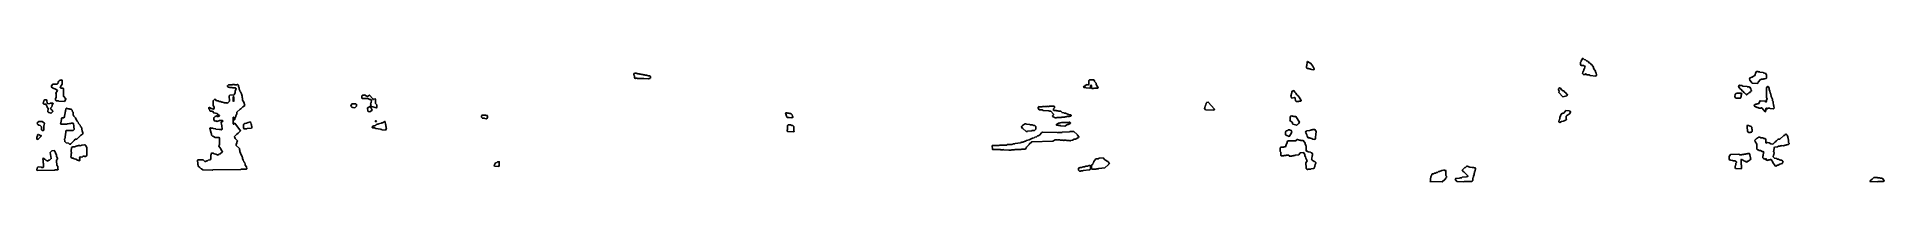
# Model space of a CAD drawing. Header units: millimetres. Extents: x 0 to 8321, y 0 to 556.
import ezdxf

# ---------------------------------------------------------------- set-up
doc = ezdxf.new("R2010")
doc.units = ezdxf.units.MM
doc.layers.add('Y', color=7, linetype='Continuous')

msp = doc.modelspace()

# ---------------------------------------------------------------- linework, layer by layer
at = {"layer": 'Y'}
for points in [[(5741.3, 505.7), (5740.4, 507.1), (5736.6, 507.1), (5735.7, 508.6), (5730.9, 508.6), (5730, 510), (5723.4, 510), (5722.4, 511.4), (5720.6, 511.4), (5718.1, 515.1), (5719.1, 516.6), (5719.1, 520.8), (5721, 523.7), (5721.9, 538), (5724.4, 541.7), (5739.6, 533), (5748.5, 520.9), (5754.2, 507.9), (5751.8, 504.3), (5741.3, 505.7)], [(6997.5, 478.6), (6992.1, 481.4), (6981.3, 481.4), (6978, 485.7), (6976, 485.7), (6973.8, 482.9), (6967.2, 482.9), (6963.4, 487.9), (6964.5, 493.7), (6968.8, 502.3), (6968.8, 505.1), (6972, 509.4), (6973.1, 516.6), (6974.2, 518), (6971.6, 521.4), (6969.4, 521.4), (6968.3, 522.9), (6956.4, 524.3), (6953.6, 527.9), (6953.6, 538), (6956.9, 542.3), (6956.9, 545.1), (6959.1, 549.4), (6964, 556), (6970.6, 550.2), (6976, 548.8), (6981.4, 544.5), (6983.6, 544.5), (6985.7, 541.6), (6987.9, 541.6), (6994.4, 534.5), (6996.5, 534.5), (6999.8, 531.6), (7003, 527.3), (7005.2, 527.3), (7010.1, 520.9), (7012.3, 516.6), (7012.3, 513.7), (7014.4, 508), (7020.9, 498), (7020.9, 495.1), (7024.2, 489.4), (7024.2, 486.6), (7025.3, 485.1), (7025.3, 479.4), (7022.5, 475.7), (6997.5, 478.6)], [(96.5, 364.3), (86.7, 364.3), (83.1, 367.9), (83.1, 373.7), (85.9, 380.8), (85.9, 386.6), (87.3, 388), (87.3, 395.1), (84.5, 399.4), (92.9, 410.8), (86.7, 415.7), (69.8, 422.9), (64.7, 428), (66.2, 429.4), (66.2, 432.3), (71.2, 438.8), (90.9, 438.8), (94.4, 442.3), (95.8, 448), (98.6, 452.3), (103.6, 457.3), (109.2, 457.3), (112.1, 458.8), (114.3, 456.6), (114.3, 439.4), (107.2, 430.8), (104.4, 425.1), (107.9, 421.6), (117.7, 421.6), (119.9, 419.4), (119.9, 385.1), (129.8, 373.7), (129.8, 372.2), (123.4, 361.4), (97.9, 362.9), (96.5, 364.3)], [(739.2, 58.6), (733.8, 64.3), (726.4, 69.3), (726.4, 75.1), (725, 76.5), (725, 87.9), (723.7, 89.3), (723.7, 96.6), (725.8, 98.8), (748.7, 98.8), (756.7, 90.2), (759.3, 90.2), (766, 94.5), (768.7, 94.5), (771.4, 97.3), (780.8, 98.8), (784.1, 102.3), (784.1, 120.9), (785.4, 122.3), (785.4, 126.6), (787.5, 128.8), (794.3, 128.8), (798.3, 125.9), (806.4, 124.5), (815.7, 120.2), (819.7, 124.5), (825.1, 125.9), (836.4, 135.1), (829.7, 143.6), (828.4, 147.9), (819, 159.4), (819, 162.3), (821.7, 165.1), (823, 196.5), (821.1, 198.6), (803.6, 198.6), (795.5, 202.9), (792.9, 205.7), (790.2, 205.7), (786.8, 209.3), (786.8, 216.5), (785.4, 217.9), (778.7, 240.8), (780.8, 243.1), (783.5, 241.6), (793, 241.6), (794.3, 240.2), (805, 238.8), (806.4, 237.3), (822.5, 235.9), (823.8, 234.5), (829.2, 234.5), (830.5, 233.1), (833.8, 236.6), (835.1, 240.8), (832.4, 247.9), (832.4, 255.1), (831.1, 256.5), (829.7, 268), (831.8, 270.2), (834.5, 270.2), (837.7, 273.7), (835.8, 275.7), (822.5, 275.7), (811.7, 271.4), (806.3, 274.3), (800.9, 272.8), (796.2, 279.4), (796.2, 288), (802.3, 294.5), (804.9, 294.5), (807.7, 297.4), (811.7, 294.5), (817, 293.1), (821.7, 296.6), (821.7, 297.9), (819.7, 300), (815.7, 300), (811.6, 307.2), (796.9, 310), (790.2, 317.1), (780.8, 317.1), (778.7, 319.3), (777.4, 325.1), (774.7, 327.9), (774.7, 330.8), (773.3, 332.3), (776.8, 334.5), (784.9, 330.2), (788.9, 330.2), (792.9, 327.3), (795.6, 327.3), (798.9, 330.9), (798.9, 336.5), (793.5, 343.6), (793.5, 365.1), (800.9, 371.6), (802.3, 371.6), (809.1, 364.5), (815.8, 364.5), (821.1, 361.6), (826.5, 361.6), (833.2, 358.8), (837.2, 358.8), (838.6, 357.3), (842.6, 357.3), (844, 355.9), (854.7, 355.9), (857.3, 354.5), (860, 355.9), (867.3, 362.3), (866, 386.6), (869.4, 390.2), (888.2, 391.6), (890.1, 393.7), (890.1, 396.6), (892.8, 400.8), (892.8, 408), (898.1, 419.4), (894.9, 422.9), (881.4, 422.9), (880.1, 424.3), (868, 424.3), (866.7, 425.7), (861.3, 425.7), (857.9, 429.3), (857.9, 432.3), (862.7, 435.9), (880.1, 435.9), (881.4, 437.3), (889.6, 437.3), (890.9, 435.9), (900.2, 435.9), (901.6, 437.3), (905.7, 437.3), (907.8, 435.1), (907.8, 429.4), (910.4, 422.3), (910.4, 416.6), (914.5, 410.8), (914.5, 408), (917.1, 405.2), (921.2, 396.6), (923.9, 385.1), (925.2, 383.7), (925.2, 378), (926.6, 376.6), (926.6, 368), (931.9, 358), (936, 343.6), (931.2, 338.6), (927.2, 337.2), (919.1, 328.6), (915.1, 327.2), (901.1, 313.6), (901.1, 306.5), (895.7, 296.5), (895.7, 293.6), (893, 289.4), (891.7, 280.8), (889.5, 278.5), (887.4, 280.8), (887.4, 289.3), (885.5, 291.4), (883.6, 289.3), (883.6, 260.9), (885.5, 258.8), (890.9, 263.1), (917.2, 229.4), (907.1, 218.6), (900.3, 214.3), (889, 202.2), (891.6, 199.4), (893, 195.2), (903.8, 183.7), (901.1, 177.9), (901.1, 175.1), (897, 167.9), (897, 163.7), (911.8, 149.4), (911.8, 145.1), (914.5, 140.8), (914.5, 135.1), (917.2, 129.4), (917.2, 126.6), (925.2, 113.7), (925.2, 110.9), (926.6, 109.4), (926.6, 102.3), (929.2, 98), (929.2, 95.1), (931.9, 92.3), (931.9, 89.4), (935.9, 85.2), (938.6, 79.4), (938.6, 73.7), (944, 66.6), (945.3, 57.9), (943.3, 55.7), (919.1, 55.7), (917.8, 54.3), (793, 52.9), (791.6, 51.4), (747.2, 52.9), (741.9, 58.6), (739.2, 58.6)], [(2733.8, 464.3), (2732.7, 465.7), (2719.2, 464.3), (2718.1, 465.7), (2704.7, 465.7), (2703.6, 467.1), (2698.1, 467.1), (2697, 465.7), (2694.6, 465.7), (2691.8, 469.4), (2691.8, 476.5), (2689.5, 479.4), (2689.5, 485.1), (2692.4, 488.8), (2700.3, 488.8), (2701.4, 487.3), (2705.9, 487.3), (2707, 485.9), (2714.9, 485.9), (2716, 484.5), (2722.7, 484.5), (2723.8, 483.1), (2730.5, 483.1), (2731.6, 481.6), (2737.2, 481.6), (2738.3, 480.2), (2746.2, 480.2), (2747.3, 478.8), (2751.8, 478.8), (2752.9, 477.3), (2761.8, 477.3), (2764.7, 473.7), (2764.7, 467.9), (2761.8, 464.3), (2756.2, 464.3), (2755.1, 462.9), (2733.8, 464.3)], [(4751.6, 420.7), (4750.2, 422.2), (4750.2, 433.6), (4748.2, 435.7), (4746.2, 433.6), (4746.2, 423.6), (4744, 421.4), (4727.1, 422.9), (4725.7, 424.3), (4717.3, 424.3), (4715.2, 426.5), (4717.4, 430.3), (4718.8, 428.8), (4722.9, 433), (4731.4, 437.4), (4732.8, 436), (4734.2, 437.4), (4737, 435.9), (4739, 438), (4739, 456.6), (4741.1, 458.8), (4745.3, 458.8), (4746.8, 460.2), (4748.2, 458.8), (4760.8, 458.8), (4764.4, 455.1), (4764.4, 450.9), (4771.4, 443.7), (4771.4, 438), (4781.2, 423.7), (4779, 421.4), (4776.1, 421.4), (4774.8, 422.8), (4773.4, 421.4), (4765, 421.4), (4763.6, 420), (4760.8, 421.4), (4758, 420), (4751.6, 420.7)], [(6873.6, 382.1), (6856.2, 402.2), (6857.3, 407.9), (6854.1, 413.6), (6854.1, 416.6), (6859, 423.1), (6863.4, 421.6), (6868.9, 414.5), (6876.4, 408.8), (6878.6, 408.8), (6882.9, 403), (6887.2, 400.2), (6890.5, 395.9), (6892.6, 395.9), (6895.4, 392.2), (6891.6, 387.2), (6873.6, 382.1)], [(7691, 400), (7685.1, 408.6), (7682.1, 410), (7679.2, 414.3), (7672.2, 420), (7665.8, 429.4), (7669.3, 434.5), (7670.4, 434.5), (7671.4, 433.1), (7680.3, 433.1), (7685.2, 430.2), (7704, 428.8), (7705, 427.3), (7713.9, 427.3), (7714.9, 425.9), (7716.8, 425.9), (7721.3, 418), (7722.3, 412.3), (7724.3, 409.4), (7721.8, 405.7), (7719.8, 405.7), (7714.8, 400), (7711.9, 400), (7707.9, 395.7), (7706, 395.7), (7704, 392.9), (7702, 392.9), (7701, 391.4), (7693, 400), (7691, 400)], [(7726.6, 444.3), (7717.2, 457.9), (7715.2, 463.7), (7718.7, 468.8), (7720.7, 467.4), (7724.6, 471.6), (7727.6, 471.6), (7732.5, 475.9), (7737.5, 477.3), (7740.9, 482.3), (7741.9, 489.4), (7746.4, 495.9), (7754.4, 495.9), (7755.4, 494.5), (7761.3, 494.5), (7762.3, 493.1), (7777.1, 491.6), (7778.1, 490.2), (7788, 487.3), (7792.4, 479.4), (7792.4, 467.9), (7789.9, 464.3), (7783.9, 462.8), (7783, 464.2), (7782, 462.9), (7778.1, 462.9), (7777.1, 461.4), (7768.2, 461.4), (7767.2, 460), (7764.2, 460), (7754.9, 447.9), (7752.4, 442.9), (7726.6, 444.3)], [(7767.2, 331.4), (7758.2, 331.4), (7753.3, 334.3), (7749.3, 334.3), (7744.4, 337.1), (7741.4, 337.1), (7736.9, 343.7), (7739.4, 347.3), (7741.4, 347.3), (7742.4, 348.8), (7746.4, 348.8), (7749.3, 351.6), (7755.2, 351.6), (7763.1, 364.5), (7786, 363.1), (7788.9, 358.8), (7791.3, 362.3), (7792.2, 369.4), (7795.2, 373.7), (7791.3, 379.4), (7791.3, 423.7), (7795.8, 428.8), (7798.8, 428.8), (7803.3, 420.8), (7803.3, 415.1), (7807.3, 408), (7808.2, 400.8), (7811.2, 395.1), (7812.2, 383.7), (7818.1, 372.3), (7819.1, 363.7), (7821.1, 360.8), (7821.1, 358), (7822.1, 356.6), (7823.1, 345.1), (7825, 342.3), (7825, 338), (7826, 336.5), (7825.1, 335.1), (7826, 333.7), (7826, 330.8), (7822.5, 327.1), (7821.4, 328.6), (7807.6, 330), (7806.6, 331.4), (7796.8, 331.4), (7793.8, 327.1), (7790.9, 331.4), (7788.5, 327.9), (7788.5, 317.9), (7785.9, 314.2), (7770.1, 332.9), (7768.2, 332.9), (7767.2, 331.4)], [(50.7, 329.4), (46.5, 335.1), (46.5, 337.9), (42.3, 346.5), (40.2, 348.6), (30.3, 350), (28.2, 352.2), (29.6, 359.4), (31, 360.9), (31, 365.2), (36, 368.8), (43.1, 368.8), (45.3, 366.6), (46.7, 353.7), (48.7, 351.6), (58.5, 353.1), (59.9, 354.5), (71.3, 354.5), (73.5, 352.3), (69.2, 346.5), (69.2, 343.6), (66.4, 337.9), (60.8, 330.8), (64.3, 325.9), (69.2, 322.3), (72, 316.5), (64.2, 308.6), (54.3, 311.4), (49.3, 315.1), (50.7, 329.4)], [(887.4, 363.7), (887.4, 382.2), (885.5, 384.2), (883.6, 382.2), (883.6, 363.7), (885.5, 361.7), (887.4, 363.7)], [(1419, 335.7), (1414.5, 340.8), (1417.1, 348), (1418.9, 350.2), (1421.5, 351.6), (1436.5, 351.6), (1439.7, 348), (1439.7, 340.8), (1434, 334.3), (1431.5, 332.9), (1423.3, 333.6), (1419, 335.7)], [(1504.3, 342.2), (1504.3, 347.9), (1503.1, 350.8), (1505.6, 356.6), (1506.8, 366.5), (1503.7, 370), (1500, 370), (1490.1, 374.3), (1466.3, 374.3), (1464.4, 376.5), (1464.4, 386.6), (1467.6, 390.2), (1475.1, 390.2), (1477.6, 391.7), (1480.2, 388.8), (1488.8, 384.5), (1497.6, 390.2), (1513.2, 373.7), (1515, 370.3), (1516.2, 371.6), (1523.8, 373.1), (1525.7, 370.9), (1525.7, 352.3), (1530.7, 346.6), (1530.7, 343.7), (1531.9, 342.3), (1531.9, 335.1), (1530, 332.8), (1507.5, 338.6), (1504.3, 342.2)], [(1490.6, 317.9), (1489.3, 332.3), (1491.3, 334.5), (1493.8, 334.5), (1500, 338.8), (1502.6, 338.8), (1504.5, 336.6), (1504.5, 333.7), (1509.5, 322.2), (1500.1, 314.3), (1492.5, 315.7), (1490.6, 317.9)], [(4586.4, 287.9), (4582.9, 291.4), (4580.1, 291.4), (4575.1, 296.5), (4579.4, 300.9), (4579.4, 303.6), (4567.5, 317.1), (4563.3, 317.1), (4559.1, 320), (4532.5, 321.4), (4528.3, 324.3), (4515.7, 324.3), (4510.8, 330.8), (4510.8, 335.1), (4514.4, 338.8), (4515.8, 337.3), (4528.3, 337.3), (4529.7, 338.8), (4535.4, 338.8), (4538.1, 337.4), (4539.5, 338.8), (4549.3, 338.8), (4550.7, 340.2), (4553.6, 338.8), (4559.1, 338.8), (4560.5, 340.2), (4568.9, 340.2), (4570.4, 341.7), (4571.8, 340.2), (4583, 340.2), (4585.2, 338), (4583.8, 336.5), (4583.8, 332.2), (4579.6, 327.9), (4579.6, 322.3), (4581.6, 320.2), (4592.8, 320.2), (4594.2, 318.8), (4601.2, 318.8), (4602.6, 317.3), (4612.4, 317.3), (4618, 311.6), (4626.4, 310.2), (4627.8, 308.8), (4633.4, 308.8), (4647.4, 303.1), (4657.2, 301.6), (4659.4, 299.4), (4657.2, 295.7), (4653, 295.7), (4651.6, 294.3), (4646, 294.3), (4643.2, 295.7), (4636.2, 292.9), (4632, 292.9), (4630.6, 291.4), (4616.6, 291.4), (4615.2, 290), (4609.6, 290), (4608.2, 288.6), (4594.2, 288.6), (4592.8, 287.1), (4586.4, 287.9)], [(5263.9, 324.3), (5259.7, 329.4), (5262.1, 332.3), (5263.2, 342.3), (5265.6, 345.1), (5266.8, 353.7), (5269.8, 357.3), (5277, 358.8), (5305, 326.5), (5301.9, 322.9), (5263.9, 324.3)], [(5672.4, 361.4), (5670, 365.1), (5669.1, 376.5), (5666.8, 380), (5653.6, 377.1), (5648.3, 385.1), (5650.2, 389.4), (5651.2, 398), (5653.1, 400.8), (5653.1, 403.7), (5655.4, 407.3), (5662.2, 410.2), (5666.9, 403), (5671.6, 398.7), (5676.3, 391.6), (5680.1, 388.7), (5685.8, 380.2), (5686.7, 380.2), (5695.7, 366.5), (5693.3, 362.9), (5685.8, 362.9), (5684.8, 361.4), (5672.4, 361.4)], [(7651, 393.7), (7653.5, 397.3), (7656.5, 397.3), (7657.5, 398.8), (7672.4, 398.8), (7673.3, 397.4), (7674.2, 398.8), (7678.3, 398.8), (7680.8, 395.1), (7679.8, 390.8), (7677.9, 387.9), (7677.9, 382.2), (7673.4, 375.7), (7670.3, 375.7), (7669.3, 377.1), (7663.5, 377.1), (7662.5, 375.7), (7654, 376.4), (7649, 382.2), (7651, 393.7)], [(21.1, 247.9), (14.8, 252.9), (7.8, 254.3), (2.8, 259.3), (1.4, 265.1), (9.2, 271.6), (23.4, 271.6), (34, 263.7), (32.6, 255.1), (31.2, 253.6), (31.2, 232.2), (29, 230), (23.3, 231.4), (19.7, 235.1), (21.1, 236.6), (21.1, 247.9)], [(123.9, 193.7), (126.8, 196.6), (126.8, 206.6), (128.2, 208), (129.6, 228), (131.7, 230.2), (162.7, 230.2), (167.6, 235.1), (164.8, 262.2), (162.7, 264.3), (154.4, 264.3), (152.9, 262.9), (147.3, 262.9), (140.3, 260), (136, 260), (134.6, 258.6), (107.8, 258.6), (105.6, 260.8), (107, 262.3), (107, 268), (108.4, 269.4), (108.4, 275.1), (109.9, 276.6), (111.3, 286.6), (113.5, 288.8), (114.9, 287.3), (120.5, 287.3), (123.9, 292.3), (125.3, 305.1), (126.8, 306.6), (126.8, 313.7), (128.2, 315.1), (128.2, 320.9), (129.6, 322.3), (129.6, 328), (133.2, 331.6), (140.3, 328.8), (145.9, 328.8), (147.3, 327.3), (154.4, 327.3), (159.3, 322.3), (160.7, 315.1), (163.6, 312.3), (163.6, 300.8), (166.4, 295.2), (173.4, 288), (176.2, 280.9), (181.9, 272.3), (186.1, 268), (187.5, 262.3), (194.5, 255.2), (196, 249.4), (200.2, 245.1), (203, 229.4), (207.2, 219.4), (207.2, 216.5), (205.1, 214.3), (196.6, 208.6), (192.4, 202.9), (191, 202.9), (179.7, 191.4), (172.7, 191.4), (168.4, 185.7), (167, 185.7), (153.7, 172.2), (151.5, 168.6), (146.5, 169.3), (141.6, 172.9), (131.7, 175.7), (125.3, 180.8), (123.9, 193.7)], [(930.4, 256.6), (932.4, 258.7), (936.5, 261.6), (944.5, 263.1), (951.2, 267.3), (957.9, 268.8), (959.3, 270.2), (964.1, 266.6), (965.5, 258), (966.8, 256.6), (966.8, 250.9), (968.2, 249.4), (968.2, 243.6), (966.1, 241.4), (947.3, 240), (946, 238.6), (936.6, 238.6), (935.2, 237.1), (933.1, 237.9), (930.4, 242.2), (930.4, 256.6)], [(1548.6, 235.7), (1547.4, 237.1), (1526.2, 240), (1520, 242.9), (1511.2, 242.9), (1509.3, 245.1), (1512.4, 248.8), (1517.5, 251.6), (1522.4, 251.6), (1524.9, 254.5), (1527.4, 254.5), (1531.2, 258.8), (1537.4, 258.8), (1538.6, 260.2), (1551.1, 263), (1552.4, 264.5), (1557.4, 264.5), (1567.4, 271.7), (1569.3, 269.4), (1570.6, 258), (1571.8, 256.6), (1571.8, 249.4), (1573.1, 248), (1573.1, 242.3), (1574.3, 240.8), (1573.1, 236.5), (1569.9, 232.9), (1554.9, 234.3), (1553.6, 235.7), (1548.6, 235.7)], [(1529.5, 272.3), (1527.5, 270), (1524.2, 272.2), (1526.2, 274.5), (1529.5, 272.3)], [(2017.1, 284.3), (2016.3, 285.7), (2006.9, 285.7), (2003.3, 290.8), (2003.3, 296.6), (2005.3, 300.2), (2021.1, 300.2), (2021.9, 298.8), (2029, 298.8), (2031, 295.1), (2030.2, 293.6), (2030.2, 289.4), (2027.5, 284.3), (2025.8, 282.9), (2017.1, 284.3)], [(3388.4, 288.6), (3386.9, 290), (3379.8, 290), (3376.2, 295.1), (3373.4, 306.5), (3371.9, 308), (3374.1, 310.2), (3379.9, 310.2), (3381.3, 308.8), (3388.4, 308.8), (3389.9, 307.3), (3395.5, 307.3), (3398.4, 305.9), (3402, 300.9), (3403.4, 295.2), (3406.3, 292.2), (3401.2, 287.1), (3388.4, 288.6)], [(3382.7, 225.7), (3380.5, 227.9), (3380.5, 233.7), (3381.9, 235.1), (3381.9, 253.7), (3384.1, 255.9), (3395.5, 255.9), (3401.2, 253.1), (3405.5, 253.1), (3409.1, 248), (3409.1, 238), (3410.5, 236.6), (3410.5, 228), (3412, 226.5), (3409.8, 224.3), (3382.7, 225.7)], [(4440.1, 240), (4435.2, 246.5), (4435.2, 248), (4440.1, 253), (4448.5, 258.8), (4451.3, 260.2), (4457, 260.2), (4458.4, 258.8), (4472.4, 257.3), (4473.8, 255.9), (4483.6, 255.9), (4490.6, 253.1), (4496.2, 253.1), (4499.8, 249.4), (4499.8, 236.5), (4493.4, 231.4), (4482.2, 230), (4480.8, 228.6), (4462.6, 227.1), (4461.2, 225.7), (4456.2, 226.4), (4441.5, 240), (4440.1, 240)], [(4610.9, 252.9), (4602.5, 252.9), (4601.1, 254.3), (4594.1, 254.3), (4591.9, 256.5), (4602.5, 263.1), (4605.3, 263.1), (4609.6, 265.9), (4611, 264.5), (4616.5, 267.3), (4648.8, 267.3), (4651.6, 268.8), (4656.6, 265.1), (4654.4, 261.5), (4646, 257.1), (4643.2, 257.1), (4630.6, 250), (4612.3, 251.4), (4610.9, 252.9)], [(5658.3, 258.6), (5655.9, 262.2), (5656.8, 265.1), (5654.5, 268.6), (5647, 272.9), (5644.6, 276.5), (5645.5, 279.4), (5645.5, 290.8), (5648.8, 295.9), (5653.7, 297.4), (5654.6, 295.9), (5659.3, 295.9), (5660.3, 294.5), (5665, 294.5), (5665.9, 293.1), (5671.6, 293.1), (5687.2, 268), (5684.8, 262.9), (5682.9, 262.9), (5675.4, 254.3), (5658.3, 258.6)], [(6858.4, 267.9), (6856.2, 270.8), (6858.4, 276.5), (6858.4, 279.4), (6860.6, 282.3), (6860.6, 285.1), (6861.6, 286.5), (6860.6, 287.9), (6860.6, 290.8), (6863.8, 295.1), (6863.8, 298), (6869.8, 307.3), (6872, 307.3), (6873.1, 308.8), (6878.5, 308.8), (6888.2, 320.2), (6903.5, 318.8), (6904.5, 317.3), (6906.7, 317.3), (6909.5, 313.7), (6904.6, 305.7), (6895.9, 300), (6891.6, 298.6), (6888.9, 295.1), (6888.9, 283.7), (6891.1, 280.8), (6888.3, 277.2), (6882.9, 275.7), (6881.8, 274.3), (6878.6, 274.3), (6877.5, 272.9), (6868.8, 271.4), (6861.2, 267.1), (6858.4, 267.9)], [(7705.3, 247.9), (7704.3, 250.8), (7706.9, 254.5), (7722.8, 248.8), (7725.3, 245.1), (7725.3, 238), (7727.2, 235.1), (7727.2, 226.5), (7724.7, 222.9), (7719.8, 222.9), (7718.8, 221.4), (7710.3, 222.1), (7706.3, 227.9), (7705.3, 247.9)], [(2.8, 210.9), (5, 213.1), (10.7, 211.6), (14.9, 208.8), (17.7, 208.8), (20, 206.5), (5.1, 191.4), (1.5, 190.7), (0, 192.2), (0, 199.4), (2.8, 206.5), (2.8, 210.9)], [(158.5, 105.7), (152.1, 110.8), (154.9, 118), (154.9, 126.6), (156.3, 128), (156.3, 132.2), (154.9, 133.6), (154.9, 145.1), (156.3, 146.6), (156.3, 153.7), (161.3, 157.3), (169.8, 157.3), (181.1, 161.6), (185.3, 161.6), (186.7, 163.1), (192.4, 163.1), (195.2, 161.6), (202.2, 164.5), (214.8, 165.9), (216.3, 167.4), (219.9, 163.7), (219.9, 160.8), (224.1, 153.7), (224.1, 117.9), (219.1, 112.9), (216.2, 112.9), (213.4, 115.7), (207.9, 115.7), (203.6, 110), (196.6, 111.4), (195.2, 110), (193.7, 111.4), (191.8, 109.4), (194.6, 105.1), (190.4, 100.8), (194.6, 96.5), (192.4, 94.3), (182.4, 97.2), (175.4, 101.4), (167, 102.9), (162.7, 105.7), (158.5, 105.7)], [(4352, 142.9), (4342.1, 142.9), (4340.7, 144.3), (4329.5, 144.3), (4328.1, 145.7), (4325.4, 145.7), (4324, 144.3), (4315.5, 144.3), (4314.1, 145.7), (4304.3, 145.7), (4303.6, 162.3), (4335.1, 163.1), (4336.5, 164.5), (4367.3, 164.5), (4372.9, 167.3), (4392.5, 167.3), (4399.5, 170.2), (4405.1, 170.2), (4406.5, 171.6), (4430.3, 174.5), (4431.7, 175.9), (4434.5, 175.9), (4437.3, 178.8), (4441.5, 178.8), (4451.3, 183.1), (4454.1, 183.1), (4458.3, 185.9), (4469.5, 188.8), (4484.9, 195.9), (4491.9, 197.3), (4496.1, 200.2), (4503.1, 201.6), (4507.3, 205.9), (4510.1, 205.9), (4517.1, 210.2), (4526.9, 221.6), (4529.7, 223.1), (4595.6, 221.6), (4598.4, 220.2), (4599.7, 221.6), (4617.9, 221.6), (4619.3, 223.1), (4651.5, 224.5), (4652.9, 225.9), (4668.3, 225.9), (4669.8, 227.4), (4687.4, 210.9), (4687.4, 209.4), (4694.4, 202.3), (4692.2, 198.6), (4678.2, 191.4), (4672.6, 191.4), (4665.6, 187.1), (4657.2, 185.7), (4655.8, 184.3), (4652.9, 184.3), (4651.5, 185.7), (4637.5, 185.7), (4636.1, 187.1), (4629.2, 187.1), (4627.8, 185.7), (4624.9, 185.7), (4623.5, 187.1), (4609.5, 187.1), (4608.1, 188.6), (4599.8, 188.6), (4597, 187.1), (4595.5, 188.6), (4587.2, 188.6), (4576, 182.9), (4482.2, 180), (4470.4, 169.3), (4470.4, 167.9), (4457.7, 155), (4452.8, 147.1), (4436, 147.1), (4434.6, 145.7), (4429, 145.7), (4427.6, 144.3), (4405.2, 144.3), (4403.8, 142.9), (4389.8, 142.9), (4388.4, 141.4), (4381.3, 141.4), (4380, 142.8), (4378.6, 141.4), (4356.1, 142.9), (4354.7, 144.3), (4352, 142.9)], [(5718.2, 72.2), (5716.3, 75.1), (5716.3, 85.1), (5721.9, 93.7), (5716.3, 106.5), (5715.3, 112.2), (5712.5, 116.5), (5711.6, 122.2), (5706.4, 131.4), (5691.4, 130), (5684.8, 121.4), (5669.7, 120), (5668.8, 118.6), (5661.2, 118.6), (5660.3, 117.1), (5653.7, 117.1), (5652.7, 115.7), (5645.2, 115.7), (5644.2, 114.2), (5639.4, 120), (5628.2, 120), (5627.3, 118.6), (5618.8, 118.6), (5617.8, 117.1), (5605.5, 117.1), (5603.1, 120.8), (5603.1, 133.6), (5601.2, 136.5), (5601.2, 152.3), (5603.6, 155.9), (5617.7, 155.9), (5618.7, 157.3), (5624.3, 157.3), (5626.6, 160.9), (5627.6, 166.6), (5632.3, 176.6), (5632.3, 179.4), (5635.7, 184.5), (5671.5, 184.5), (5676.2, 190.2), (5680.1, 190.2), (5681, 188.8), (5684.8, 188.8), (5685.8, 187.3), (5691.4, 187.3), (5692.4, 185.9), (5703.7, 185.9), (5704.6, 184.5), (5706.5, 184.5), (5712.7, 173.7), (5713.6, 169.4), (5716.5, 165.1), (5716.5, 162.3), (5718.4, 159.4), (5718.4, 143.7), (5717.4, 140.8), (5719.7, 137.3), (5722.5, 137.3), (5726.3, 134.5), (5736.7, 133.1), (5740.5, 130.2), (5743.3, 130.2), (5746.7, 125.1), (5746.7, 119.4), (5744.8, 116.5), (5743.8, 105.1), (5742, 102.2), (5745.2, 97.3), (5753.7, 91.6), (5756.5, 91.6), (5760.8, 86.6), (5760.8, 83.6), (5758, 77.9), (5758, 75.1), (5757, 73.6), (5757, 67.9), (5752.8, 60), (5740.5, 58.6), (5739.5, 57.1), (5732.9, 57.1), (5732, 55.7), (5726.3, 55.7), (5725.4, 54.3), (5722.9, 55), (5718.2, 60.8), (5718.2, 72.2)], [(5623.8, 215.1), (5624.8, 218), (5624.8, 223.7), (5628.1, 228.8), (5634.7, 230.2), (5637.5, 233.1), (5644.2, 233.1), (5645.2, 231.6), (5650.9, 230.2), (5653.3, 225.1), (5651.4, 222.2), (5650.4, 216.5), (5641.4, 204.3), (5627.1, 210), (5623.8, 215.1)], [(5740.4, 194.3), (5739.4, 195.7), (5734.7, 195.7), (5733.8, 197.1), (5727.2, 197.1), (5721.9, 205.1), (5721, 210.8), (5716.3, 219.4), (5715.3, 223.7), (5717.7, 227.3), (5720.6, 227.3), (5721.5, 228.8), (5733.8, 230.2), (5734.7, 231.6), (5739.4, 231.6), (5740.4, 233.1), (5746, 233.1), (5747, 234.5), (5757.5, 234.5), (5762.7, 226.6), (5762.7, 220.8), (5760.8, 217.9), (5759.9, 195.1), (5756.5, 190), (5747.9, 191.4), (5743.2, 194.3), (5740.4, 194.3)], [(7820.9, 87.9), (7812.5, 100), (7809.7, 100), (7808.7, 98.6), (7801.8, 98.6), (7800.8, 97.1), (7795.8, 97.1), (7793.8, 95.7), (7788.9, 104.2), (7785.9, 99.9), (7784.9, 101.4), (7782.9, 101.4), (7780.9, 104.3), (7778, 104.3), (7774.4, 109.4), (7775.4, 110.8), (7775.4, 115.1), (7777.4, 118), (7778.4, 130.8), (7779.4, 132.2), (7777, 135.7), (7772.1, 135.7), (7764.2, 140), (7758.2, 140), (7754.3, 142.9), (7751.3, 142.9), (7748.8, 146.5), (7748.8, 165.1), (7747.8, 166.5), (7747.8, 169.4), (7740.9, 180.8), (7739.9, 186.6), (7745.4, 193.1), (7747.3, 193.1), (7749.3, 195.9), (7753.3, 197.3), (7755.2, 200.2), (7761.3, 200.2), (7766.2, 197.3), (7775.1, 197.3), (7780, 194.5), (7785, 194.5), (7788.5, 189.4), (7788.5, 176.6), (7790.9, 173.1), (7794.8, 177.4), (7795.9, 175.9), (7803.7, 174.5), (7810.6, 170.2), (7820.5, 168.8), (7827.3, 177.3), (7832.3, 180.2), (7835.3, 184.5), (7837.2, 184.5), (7842.2, 190.2), (7844.2, 191.6), (7852.1, 191.6), (7869.8, 208.8), (7871.8, 208.8), (7875.7, 211.6), (7877.7, 214.5), (7880.8, 214.5), (7884.3, 209.4), (7887.3, 202.3), (7887.3, 199.4), (7889.2, 196.6), (7890.2, 185.1), (7891.2, 183.7), (7891.2, 176.6), (7893.2, 173.7), (7893.2, 170.8), (7890.7, 167.1), (7885.7, 167.1), (7884.8, 165.7), (7880.8, 165.7), (7879.8, 164.3), (7874.9, 164.3), (7873.9, 162.9), (7869.9, 162.9), (7868.9, 161.4), (7860.1, 162.8), (7859.1, 161.4), (7853.1, 161.4), (7852.2, 160), (7846.2, 160), (7841.3, 157.1), (7828.5, 155.7), (7826, 152.2), (7825, 139.4), (7823.1, 135.1), (7826, 130.8), (7826, 126.5), (7825, 125.1), (7825, 122.2), (7823.1, 119.3), (7822.1, 112.3), (7827.5, 105.9), (7836.3, 104.5), (7841.3, 101.6), (7845.2, 101.6), (7850.2, 98.8), (7853.1, 98.8), (7854.1, 97.3), (7859, 97.3), (7864, 94.5), (7866.5, 90.8), (7864.5, 85.1), (7862, 81.4), (7852.1, 78.6), (7844.2, 74.3), (7841.3, 74.3), (7833.3, 70), (7830.8, 70.7), (7820.9, 86.5), (7820.9, 87.9)], [(1.4, 62.3), (5, 67.3), (19.2, 65.9), (20.6, 64.5), (27.5, 64.5), (29.6, 66.6), (29.6, 82.2), (28.2, 83.6), (28.2, 97.9), (26.8, 99.3), (26.8, 103.7), (29, 106), (33.2, 101.6), (36.1, 101.6), (41.7, 95.9), (44.5, 95.9), (47.3, 93.1), (52.9, 97.3), (57.1, 97.3), (64.8, 103.7), (59.1, 130.8), (66.9, 138.8), (78.3, 140.2), (81.9, 135.1), (84.7, 125.1), (87.5, 120.8), (87.5, 115.1), (93.2, 103.7), (91, 100), (87.5, 97.9), (87.5, 85.1), (88.9, 83.7), (88.9, 73.7), (94.6, 68), (94.6, 56.6), (96, 55.1), (93.8, 52.9), (81.1, 52.9), (79.7, 51.4), (1.5, 50.7), (0, 52.2), (0, 56.6), (1.4, 58), (1.4, 62.3)], [(2060.8, 69.3), (2059.1, 72.2), (2065.9, 84.5), (2072.2, 85.9), (2075.3, 88.8), (2082.9, 89.5), (2082.5, 70), (2078.6, 70), (2077.8, 68.6), (2060.8, 69.3)], [(4750.2, 73.7), (4757.2, 79.4), (4758.6, 85.2), (4761.4, 88), (4761.4, 90.8), (4770.5, 103.1), (4780.4, 103.1), (4786, 105.9), (4802.8, 107.3), (4811.2, 98.7), (4823.8, 90.2), (4831.6, 82.3), (4826.6, 75.7), (4825.2, 75.7), (4811.2, 62.9), (4783.2, 60), (4781.8, 58.6), (4773.4, 58.6), (4772, 57.1), (4762.2, 57.1), (4760.8, 55.7), (4751.6, 56.4), (4750.2, 57.9), (4750.2, 73.7)], [(7651, 70.9), (7653, 73.7), (7654, 83.7), (7655.9, 86.6), (7655.9, 89.4), (7653.5, 92.9), (7650.5, 92.9), (7649.5, 94.3), (7639.7, 94.3), (7638.7, 95.7), (7629.8, 97.2), (7628.8, 98.5), (7625.9, 97.1), (7623.3, 100.8), (7624.3, 113.7), (7629.8, 123.1), (7667.4, 124.5), (7671.3, 120.3), (7672.3, 121.6), (7680.2, 121.6), (7681.2, 123.1), (7689.1, 123.1), (7690.1, 124.5), (7698, 124.5), (7698.9, 125.9), (7705.9, 125.9), (7706.8, 127.3), (7713.9, 127.3), (7717.4, 122.3), (7718.4, 112.3), (7719.3, 110.8), (7719.3, 105.1), (7721.3, 102.2), (7718.8, 98.6), (7708.9, 92.9), (7706.9, 92.9), (7705, 90), (7699.9, 88.6), (7697.9, 91.4), (7690, 94.3), (7687.1, 97.1), (7684.1, 97.1), (7682.1, 100), (7680.2, 100), (7679.2, 101.4), (7676.9, 97.9), (7676.9, 95.1), (7677.9, 93.7), (7677.9, 78), (7679.8, 75.1), (7679.8, 62.2), (7677.3, 58.6), (7652.5, 60), (7650, 63.6), (7651, 70.9)], [(4692.8, 60.9), (4694.9, 63.1), (4697.7, 63.1), (4699.1, 64.5), (4706.2, 64.5), (4713.2, 67.3), (4718.8, 67.3), (4725.8, 70.2), (4732.8, 70.2), (4739.8, 73.1), (4744, 73.1), (4746.2, 70.9), (4746.2, 56.5), (4741.2, 52.9), (4713.2, 50), (4711.8, 48.6), (4703.4, 48.6), (4702, 47.1), (4697, 47.9), (4692.8, 52.2), (4692.8, 60.9)], [(6275.3, 0.7), (6278.2, 3.7), (6278.2, 15.1), (6279.5, 16.6), (6279.5, 22.3), (6280.9, 23.7), (6280.9, 26.6), (6283.7, 29.4), (6283.7, 33.7), (6285.8, 35.9), (6291.3, 35.9), (6296.8, 38.8), (6300.9, 38.8), (6305, 41.6), (6309.2, 41.6), (6314.7, 45.9), (6318.8, 45.9), (6328.4, 50.2), (6336.6, 51.6), (6338.1, 53.1), (6342.2, 50.2), (6345, 51.7), (6347.1, 49.4), (6347.1, 28), (6349.8, 25.1), (6349.8, 19.3), (6345.7, 15.1), (6345.7, 12.2), (6343.6, 10), (6342.2, 10), (6331.2, 0), (6275.3, 0.7)], [(6396.4, 0.7), (6389.5, 10.8), (6391.6, 14.5), (6408.1, 15.9), (6409.5, 17.3), (6417.8, 17.3), (6420.5, 20.2), (6439.7, 21.6), (6441.1, 23.1), (6445.3, 23.1), (6447.2, 25.1), (6428.7, 44.3), (6425.3, 46.5), (6421.1, 52.3), (6432.9, 64.5), (6435.6, 64.5), (6441.1, 70.2), (6443.9, 70.2), (6454.9, 65.9), (6466, 64.5), (6467.3, 63.1), (6468.6, 64.5), (6472.8, 64.5), (6474.2, 63.1), (6478.3, 63.1), (6480.5, 60.9), (6479.1, 47.9), (6476.3, 45.1), (6476.3, 39.3), (6474.9, 37.9), (6474.9, 32.2), (6472.2, 25.1), (6472.2, 20.8), (6469.4, 17.9), (6468.1, 5.1), (6466, 2.9), (6463.2, 1.4), (6430.2, 1.4), (6428.8, 0), (6396.4, 0.7)], [(8257, 0.7), (8261.8, 7.3), (8268.4, 11.6), (8275.1, 18.8), (8279.1, 18.8), (8280.5, 20.2), (8281.9, 18.8), (8291.2, 18.8), (8292.6, 17.3), (8301.9, 17.3), (8303.3, 15.9), (8312.6, 15.9), (8321.3, 5.1), (8319.3, 1.4), (8293.9, 1.4), (8292.6, 0), (8257, 0.7)]]:
    msp.add_lwpolyline(points, close=True, dxfattribs=at)

doc.saveas('drawing.dxf')
